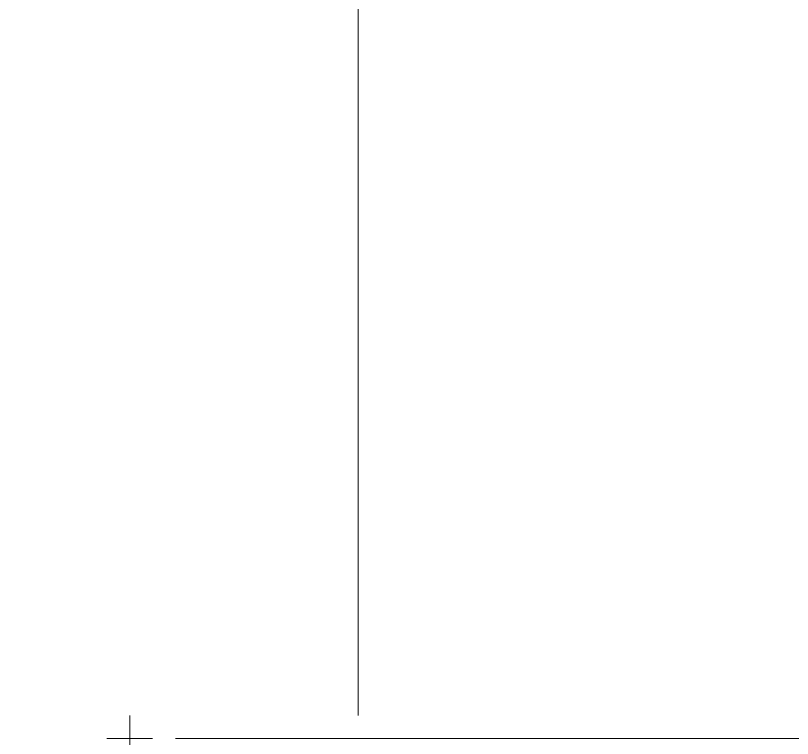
# Model space of a CAD drawing. Header units: inches. Extents: x 3324238 to 135265466, y -1036581 to 20094598.
# Drawn here: x 3353728.395 to 3353731.134, y -519026.072 to -519023.522 of the extents above; entities that cross this region are included whole.
import ezdxf

# ---------------------------------------------------------------- set-up
doc = ezdxf.new("R2010")
doc.units = ezdxf.units.IN
doc.header["$MEASUREMENT"] = 0
doc.layers.add('PDF_Geometry', color=7, linetype='Continuous')

msp = doc.modelspace()

# ---------------------------------------------------------------- linework, layer by layer
at = {"layer": 'PDF_Geometry', "color": 32, "lineweight": 13, "true_color": 0xdd6e00}
msp.add_lwpolyline([(3353740.2386, -519026.0718, 1.00015), (3353717.3563, -519026.0718), (3353717.3563, -519077.0734)], format="xyb", dxfattribs=at)
at = {"layer": 'PDF_Geometry', "color": 252, "lineweight": 13, "true_color": 0x979797}
for points in [[(3353729.6032, -519025.9912), (3353729.6032, -519020.4318)], [(3353728.7975, -519026.1523), (3353728.7975, -519025.9912)], [(3353728.7169, -519026.0718), (3353728.878, -519026.0718)], [(3353728.9586, -519026.0718), (3353737.0157, -519026.0718)]]:
    msp.add_lwpolyline(points, dxfattribs=at)
at = {"layer": 'PDF_Geometry', "color": 32, "lineweight": 13, "true_color": 0xdd6e00}
msp.add_arc((3353728.7974, -519026.0638), 11.9246, 359.96181, 180.03819, dxfattribs=at)

doc.saveas('drawing.dxf')
